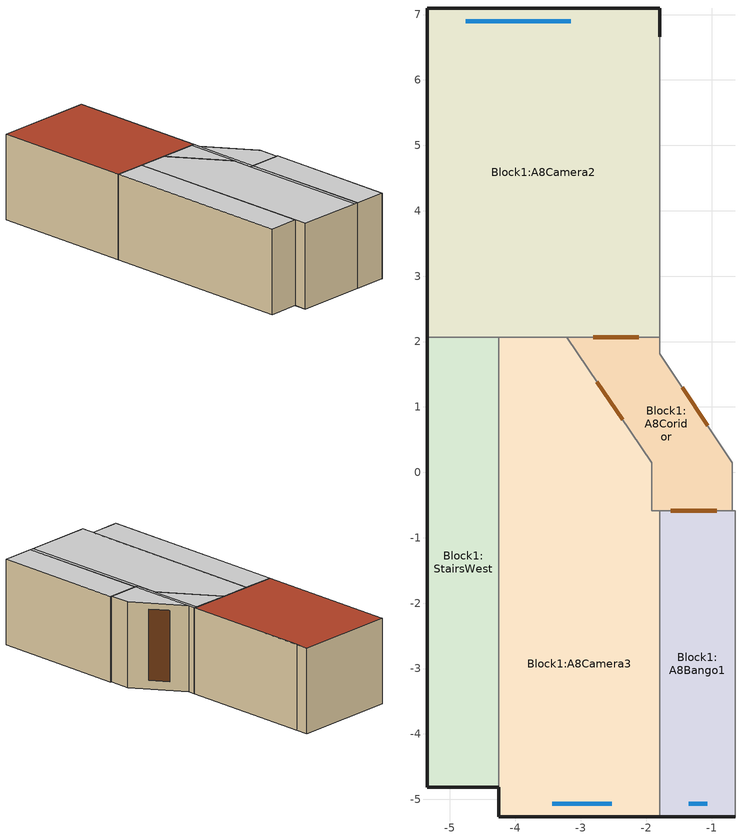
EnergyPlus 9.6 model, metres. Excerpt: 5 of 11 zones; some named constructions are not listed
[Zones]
Block1:A8Camera2
 floor adiabatic (My_floor): -1.79,2.07 -5.35,2.07 -5.35,7.1 -1.79,7.1 z9
 wall outside (My Project wall): -1.79,6.66 -1.79,7.1 -5.35,7.1 -5.35,2.07 z9:12
 wall to Block1:A8Ingresso (My Project partition_Rev): -1.79,2.07 -1.79,6.66 z9:12
 wall adiabatic (My Project partition): -5.35,2.07 -4.25,2.07 z9:12
 wall to Block1:A8Camera3 (My Project partition): -4.25,2.07 -3.21,2.07 z9:12
 wall to Block1:A8Coridor (My Project partition): -3.21,2.07 -1.79,2.07 z9:12
 window (Dbl LoE (e2=.1) Clr 6mm/13mm Arg - 1001): -3.15,6.9 -4.76,6.9 z10.08:11.49
 door inside (Project internal door): -2.81,2.07 -2.11,2.07 z9.3:11.8
 roof outside (Project flat roof): -5.35,2.07 -1.79,2.07 -1.79,7.1 -5.35,7.1 z12
Block1:A8Coridor
 floor adiabatic (My_floor): -1.42,-0.59 -1.91,-0.59 -1.91,0.15 z9; -1.79,1.82 -1.96,2.07 -1.79,2.07 z9; -0.68,-0.59 -1.42,-0.59 -3.21,2.07 -1.96,2.07 -0.68,0.15 z9
 wall to Block1:A8Ingresso (My Project partition_Rev): -0.68,-0.59 -0.68,0.15 -1.79,1.82 -1.79,2.07 z9:12
 wall to Block1:A8Camera3 (My Project partition_Rev): -3.21,2.07 -1.91,0.15 -1.91,-0.59 -1.79,-0.59 z9:12
 wall to Block1:A8Bango1 (My Project partition): -1.79,-0.59 -0.68,-0.59 z9:12
 door inside (Project internal door_Rev): -1.06,0.72 -1.45,1.3 z9.3:11.8
 door inside (Project internal door): -2.75,1.39 -2.36,0.81 / -1.62,-0.59 -0.92,-0.59 z9.3:11.8
 ceiling adiabatic (My_floor_Reversed): -1.91,0.15 -1.91,2.07 -3.21,2.07 z12; -1.79,-0.59 -0.68,-0.59 -0.68,0.15 -1.79,1.82 z12; -1.91,-0.59 -1.79,-0.59 -1.79,2.07 -1.91,2.07 z12
Block1:A8Bango1
 floor adiabatic (My_floor): -0.64,-5.27 -1.79,-5.27 -1.79,-0.59 -0.64,-0.59 z9
 wall outside (My Project wall): -1.79,-5.27 -0.64,-5.27 z9:12
 wall to Block1:A8Ingresso (My Project partition_Rev): -0.64,-0.59 -0.68,-0.59 z9:12
 wall to Block1:A8Camera3 (My Project partition_Rev): -1.79,-0.59 -1.79,-5.27 z9:12
 wall to Block1:A8Bango2 (My Project partition): -0.64,-5.27 -0.64,-0.59 z9:12
 window (Dbl LoE (e2=.1) Clr 6mm/13mm Arg - 1001): -1.35,-5.07 -1.07,-5.07 z10.07:11.51
 ceiling adiabatic (My_floor_Reversed): -1.79,-5.27 -0.64,-5.27 -0.64,-0.59 -1.79,-0.59 z12
Block1:A8Camera3
 floor adiabatic (My_floor): -1.91,-0.59 -4.25,-0.59 -4.25,2.07 -3.21,2.07 -1.91,0.15 z9; -1.79,-5.27 -4.25,-5.27 -4.25,-0.59 -1.79,-0.59 z9
 wall outside (My Project wall): -4.25,-4.82 -4.25,-5.27 -1.79,-5.27 z9:12
 wall adiabatic (My Project partition): -4.25,2.07 -4.25,-4.82 z9:12
 window (Dbl LoE (e2=.1) Clr 6mm/13mm Arg - 1001): -3.44,-5.07 -2.53,-5.07 z9.46:11.73
 ceiling adiabatic (My_floor_Reversed): -1.91,-5.27 -1.79,-5.27 -1.79,-0.59 -1.91,-0.59 z12; -4.25,-5.27 -1.91,-5.27 -1.91,0.15 -3.21,2.07 -4.25,2.07 z12
Block1:StairsWest
 floor adiabatic (My_floor): -4.25,-4.82 -5.35,-4.82 -5.35,2.07 -4.25,2.07 z9
 wall outside (My Project wall): -5.35,2.07 -5.35,-4.82 -4.25,-4.82 z9:12
 wall adiabatic (My Project partition): -4.25,-4.82 -4.25,2.07 -5.35,2.07 z9:12
 ceiling adiabatic (My_floor_Reversed): -5.35,-4.82 -4.25,-4.82 -4.25,2.07 -5.35,2.07 z12
[SizingPeriod:DesignDay]
Winter Design Day in Prelude test 2 (01-01:31-12): Month=1; Day of Month=15; Day Type=WinterDesignDay; Maximum DryBulb Temperature=-5.9; Daily DryBulb Temperature Range=0; Humidity Condition Type=WetBulb; Wetbulb or DewPoint at Maximum DryBulb=-5.9; Barometric Pressure=97924.4; Wind Speed=0.6; Wind Direction=300; Rain Indicator=No; Snow Indicator=No; Daylight Saving Time Indicator=No; Sky Clearness=0
[Material]
Painted Oak_.035: Roughness=Rough; Thickness=0.035; Conductivity=0.19; Density=700; Specific Heat=2390; Thermal Absorptance=0.9; Solar Absorptance=0.5; Visible Absorptance=0.5
[Construction]
Project internal door_Rev: Painted Oak_.035
[ZoneHVAC:IdealLoadsAirSystem] Maximum Heating Supply Air Temperature=35; Minimum Cooling Supply Air Temperature=12; Maximum Heating Supply Air Humidity Ratio=0.0156; Minimum Cooling Supply Air Humidity Ratio=0.0077; Heating Limit=LimitCapacity; Maximum Heating Air Flow Rate=Autosize; Maximum Sensible Heating Capacity=Autosize; Dehumidification Control Type=None; Humidification Control Type=None; Outdoor Air Economizer Type=DifferentialDryBulb; Heat Recovery Type=None
Name | Maximum Cooling Air Flow Rate | Heating Availability Schedule | Cooling Availability Schedule
Block1:A8Ingresso Ideal Loads Air | 0.29913 | Block1:A8Ingresso Heating Availability Sch | Block1:A8Ingresso Cooling Availability Sch
Block1:A8Camera1 Ideal Loads Air | 0.166934 | Block1:A8Camera1 Heating Availability Sch | Block1:A8Camera1 Cooling Availability Sch
Block1:A8Camera2 Ideal Loads Air | 0.161722 | Block1:A8Camera2 Heating Availability Sch | Block1:A8Camera2 Cooling Availability Sch
Block1:A8Coridor Ideal Loads Air | 0.03018 | Block1:A8Coridor Heating Availability Sch | Block1:A8Coridor Cooling Availability Sch
Block1:A8Storage Ideal Loads Air | 0.01272 | Block1:A8Storage Heating Availability Sch | Block1:A8Storage Cooling Availability Sch
Block1:StairsEast Ideal Loads Air | 0.058909 | Block1:StairsEast Heating Availability Sch | Block1:StairsEast Cooling Availability Sch
Block1:StairsWest Ideal Loads Air | 0.049245 | Block1:StairsWest Heating Availability Sch | Block1:StairsWest Cooling Availability Sch
Block1:A8Camera3 Ideal Loads Air | 0.161813 | Block1:A8Camera3 Heating Availability Sch | Block1:A8Camera3 Cooling Availability Sch
Block1:A8Bango1 Ideal Loads Air | 0.048265 | Block1:A8Bango1 Heating Availability Sch | Block1:A8Bango1 Cooling Availability Sch
Block1:A8Bango2 Ideal Loads Air | 0.070644 | Block1:A8Bango2 Heating Availability Sch | Block1:A8Bango2 Cooling Availability Sch
Block1:A8Cucina Ideal Loads Air | 0.185299 | Block1:A8Cucina Heating Availability Sch | Block1:A8Cucina Cooling Availability Sch
[Schedule:Day:Hourly]
Summer Control Type Day Sch; Winter Control Type Day Sch: 4, 4, 4, 4, 4, 4, 4, 4, 4, 4, 4, 4, 4, 4, 4, 4, 4, 4, 4, 4, 4, 4, 4, 4
[Schedule:Compact]
Block1:A8Ingresso Heating Availability Sch; Block1:A8Camera1 Heating Availability Sch; Block1:A8Camera2 Heating Availability Sch; Block1:A8Camera3 Heating Availability Sch: Through: 31 Dec, For: Weekdays SummerDesignDay, Until: 06:00, 0, Until: 23:00, 1, Until: 24:00, 0, For: WinterDesignDay, Until: 24:00, 1, For: Weekends, Until: 24:00, 1, For: Holidays, Until: 06:00, 0, Until: 23:00, 1, Until: 24:00, 0, For: AllOtherDays, Until: 24:00, 0
Block1:A8Ingresso Cooling Availability Sch; Block1:A8Camera1 Cooling Availability Sch; Block1:A8Camera2 Cooling Availability Sch; Block1:A8Coridor Cooling Availability Sch; Block1:A8Storage Cooling Availability Sch; Block1:StairsEast Cooling Availability Sch; Block1:StairsWest Cooling Availability Sch; Block1:A8Camera3 Cooling Availability Sch; Block1:A8Bango1 Cooling Availability Sch; Block1:A8Bango2 Cooling Availability Sch; Block1:A8Cucina Cooling Availability Sch: Through: 12/31, For: AllDays, Until: 24:00, 0
Block1:A8Coridor Heating Availability Sch; Block1:A8Storage Heating Availability Sch; Block1:StairsEast Heating Availability Sch; Block1:StairsWest Heating Availability Sch: Through: 31 Dec, For: Weekdays SummerDesignDay, Until: 05:00, 1, Until: 10:00, 1, Until: 15:00, 1, Until: 24:00, 1, For: WinterDesignDay, Until: 24:00, 1, For: Weekends, Until: 07:00, 1, Until: 21:00, 1, Until: 24:00, 1, For: Holidays, Until: 07:00, 1, Until: 21:00, 1, Until: 24:00, 1, For: AllOtherDays, Until: 24:00, 0
Block1:A8Bango1 Heating Setpoint Schedule; Block1:A8Bango2 Heating Setpoint Schedule: Through: 31 Dec, For: Weekdays SummerDesignDay, Until: 04:00, 12, Until: 10:00, 18, Until: 16:00, 12, Until: 22:00, 18, Until: 24:00, 12, For: WinterDesignDay, Until: 24:00, 18, For: Weekends, Until: 04:00, 12, Until: 10:00, 18, Until: 16:00, 12, Until: 22:00, 18, Until: 24:00, 12, For: Holidays, Until: 04:00, 12, Until: 10:00, 18, Until: 16:00, 12, Until: 22:00, 18, Until: 24:00, 12, For: AllOtherDays, Until: 24:00, -50
Block1:A8Bango1 Heating Availability Sch; Block1:A8Bango2 Heating Availability Sch: Through: 31 Dec, For: Weekdays SummerDesignDay, Until: 04:00, 1, Until: 10:00, 1, Until: 16:00, 1, Until: 22:00, 1, Until: 24:00, 1, For: WinterDesignDay, Until: 24:00, 1, For: Weekends, Until: 04:00, 1, Until: 10:00, 1, Until: 16:00, 1, Until: 22:00, 1, Until: 24:00, 1, For: Holidays, Until: 04:00, 1, Until: 10:00, 1, Until: 16:00, 1, Until: 22:00, 1, Until: 24:00, 1, For: AllOtherDays, Until: 24:00, 0
Block1:A8Bango1 Cooling SP Sch; Block1:A8Bango2 Cooling SP Sch; Block1:A8Cucina Cooling SP Sch: Through: 12/31, For: AllDays, Until: 24:00, 100
Block1:A8Cucina Heating Setpoint Schedule: Through: 31 Dec, For: Weekdays SummerDesignDay, Until: 05:00, 12, Until: 10:00, 18, Until: 17:00, 12, Until: 23:00, 18, Until: 24:00, 12, For: WinterDesignDay, Until: 24:00, 18, For: Weekends, Until: 05:00, 12, Until: 10:00, 18, Until: 17:00, 12, Until: 23:00, 18, Until: 24:00, 12, For: Holidays, Until: 05:00, 12, Until: 10:00, 18, Until: 17:00, 12, Until: 23:00, 18, Until: 24:00, 12, For: AllOtherDays, Until: 24:00, -50
Block1:A8Cucina Heating Availability Sch: Through: 31 Dec, For: Weekdays SummerDesignDay, Until: 05:00, 1, Until: 10:00, 1, Until: 17:00, 1, Until: 23:00, 1, Until: 24:00, 1, For: WinterDesignDay, Until: 24:00, 1, For: Weekends, Until: 05:00, 1, Until: 10:00, 1, Until: 17:00, 1, Until: 23:00, 1, Until: 24:00, 1, For: Holidays, Until: 05:00, 1, Until: 10:00, 1, Until: 17:00, 1, Until: 23:00, 1, Until: 24:00, 1, For: AllOtherDays, Until: 24:00, 0
